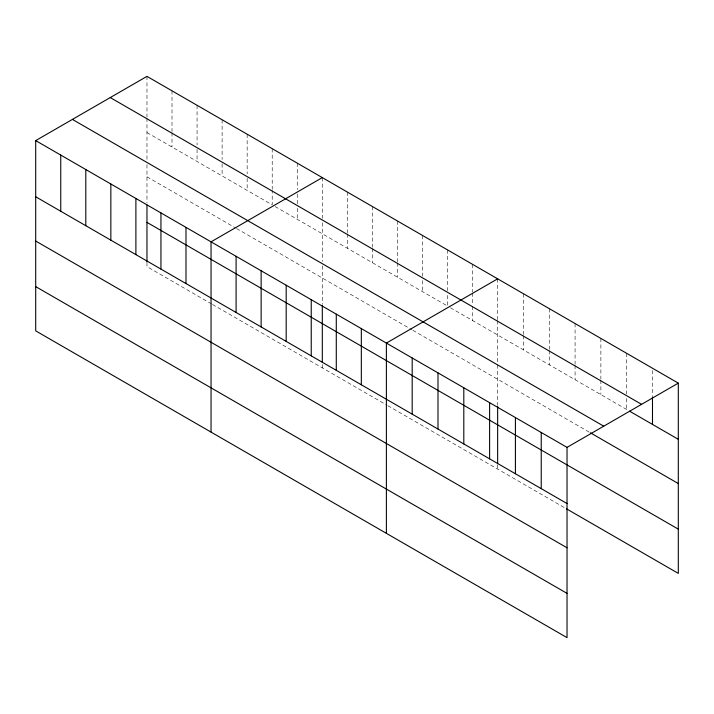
<?xml version="1.0" encoding="UTF-8"?>
<svg xmlns="http://www.w3.org/2000/svg" width="714" height="714" viewBox="0 0 714 714"><rect width="100%" height="100%" fill="white"/><g stroke="black" fill="none" stroke-linecap="round" stroke-linejoin="round"><path stroke-width="0.54" stroke-dasharray="3.57 2.68" d="M146.968 132.545L272.212 204.856L272.212 190.531M275.095 206.524L447.553 306.083L447.553 295.069M450.436 307.752L628.597 410.612M146.968 176.795L235.602 227.962M236.566 228.516L411.907 329.752M412.87 330.305L590.362 432.782M211.514 303.896L146.968 266.625L146.968 263.305M212.477 304.45L386.854 405.124M387.818 405.677L565.515 508.27M652.489 370.441L652.489 395.77M626.687 353.332L626.687 394.083M626.687 398.492L626.687 409.506M600.876 338.436L600.876 379.188M600.876 380.285L600.876 394.61M575.073 323.531L575.073 364.292M575.073 365.389L575.073 379.705M549.262 308.635L549.262 349.387M549.262 350.485L549.262 364.809M523.451 293.74L523.451 334.491M523.451 335.589L523.451 349.905M497.649 278.835L497.649 319.586M497.649 320.693L497.649 363.765M497.649 364.872L497.649 405.302M497.649 464.662L497.649 469.089M472.597 264.376L472.597 291.91M472.597 293.008L472.597 305.128M472.597 306.226L472.597 320.541M447.553 249.909L447.553 290.66M422.501 235.45L422.501 276.202M422.501 280.611L422.501 291.624M397.448 220.992L397.448 261.743M397.448 262.841L397.448 277.157M372.405 206.524L372.405 247.276M372.405 248.383L372.405 262.698M347.352 192.066L347.352 232.818M347.352 233.915L347.352 248.24M322.309 177.607L322.309 218.359M322.309 222.759L322.309 261.431M322.309 265.858L322.309 304.075M322.309 364.542L322.309 367.862M297.256 163.14L297.256 189.576M297.256 193.985L297.256 203.892M297.256 208.301L297.256 219.314M272.212 148.682L272.212 189.433M247.16 134.223L247.16 173.868M247.16 178.277L247.16 190.388M222.108 119.756L222.108 159.409M222.108 163.809L222.108 175.93M197.064 105.297L197.064 144.942M197.064 149.351L197.064 161.471M172.012 90.83L172.012 131.581M172.012 132.688L172.012 147.004M146.968 76.371L146.968 117.123M146.968 118.229L146.968 160.195M146.968 164.622L146.968 202.838"/><path stroke-width="1.07" d="M35.7 140.613L567.032 447.375L567.032 637.629L35.7 330.868L35.7 140.613L146.968 76.371L678.3 383.132L678.3 573.387L566.47 508.823M322.309 177.607L211.041 241.841L211.041 432.095M497.649 278.835L386.381 343.077L386.381 533.331M567.032 447.375L678.3 383.132M110.251 97.568L641.583 404.338M629.552 411.166L678.3 439.306M72.417 119.408L603.749 426.178M590.362 432.782L678.3 483.556M146.968 222.375L678.3 529.145M35.7 196.778L567.032 503.548M35.7 241.029L567.032 547.79M35.7 286.617L567.032 593.379M652.489 396.868L652.489 424.411M541.23 432.47L541.23 488.644M515.419 417.574L515.419 473.748M497.649 406.391L497.649 463.556M489.608 402.678L489.608 458.843M463.805 387.773L463.805 443.947M437.994 372.878L437.994 429.043M412.192 357.973L412.192 414.147M361.329 328.61L361.329 384.784M336.285 314.151L336.285 370.325M322.309 305.155L322.309 362.328M311.233 299.693L311.233 355.858M286.189 285.225L286.189 341.399M261.137 270.767L261.137 326.941M236.093 256.308L236.093 312.473M185.988 227.382L185.988 283.556M160.945 212.915L160.945 269.089M146.968 205.016L146.968 262.199M135.892 198.456L135.892 254.63M110.849 183.998L110.849 240.163M85.796 169.53L85.796 225.704M60.752 155.072L60.752 211.246"/></g></svg>
